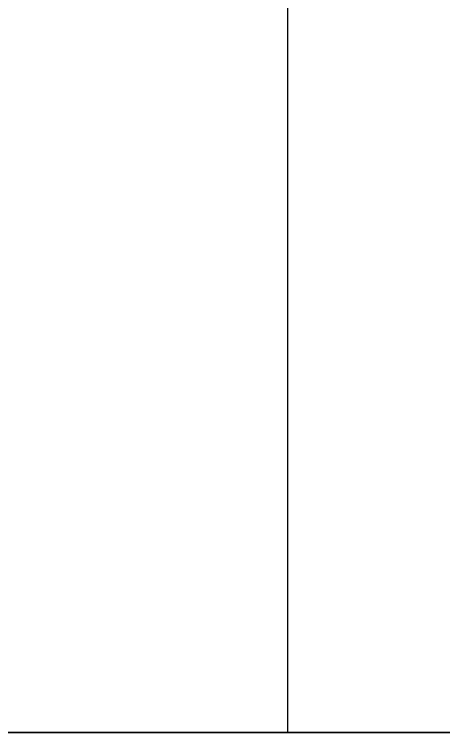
# Model space of a CAD drawing. Header units: millimetres. Extents: x 0 to 258, y -49 to 96.
# Drawn here: x 38.392 to 40.053, y 8 to 10.778 of the extents above; entities that cross this region are included whole.
import ezdxf

# ---------------------------------------------------------------- set-up
doc = ezdxf.new("R2010")
doc.units = ezdxf.units.MM
doc.layers.add('SIDE_HIDDEN', color=8, linetype='CONTINUOUS')
doc.layers.add('SIDE_VISIBLE', color=7, linetype='Continuous')

msp = doc.modelspace()

# ---------------------------------------------------------------- linework, layer by layer
at = {"layer": 'SIDE_HIDDEN'}
for points in [[(43.375, 8), (42.8598, 8), (42.3446, 8), (41.8293, 8), (41.3141, 8), (40.7989, 8), (40.2837, 8), (39.7685, 8), (39.2533, 8), (38.738, 8), (38.2228, 8), (37.7076, 8), (37.1924, 8), (36.6772, 8), (36.162, 8), (35.6467, 8), (35.1315, 8), (34.6163, 8), (34.1011, 8), (33.5859, 8), (33.0707, 8), (32.5554, 8), (32.0402, 8), (31.525, 8)], [(39.45, 8), (39.2761, 8), (39.1022, 8), (38.9283, 8), (38.7543, 8), (38.5804, 8), (38.4065, 8), (38.2326, 8), (38.0587, 8), (37.8848, 8), (37.7109, 8), (37.537, 8), (37.363, 8), (37.1891, 8), (37.0152, 8), (36.8413, 8), (36.6674, 8), (36.4935, 8), (36.3196, 8), (36.1457, 8), (35.9717, 8), (35.7978, 8), (35.6239, 8), (35.45, 8)], [(37.45, 8), (37.537, 8), (37.6239, 8), (37.7109, 8), (37.7978, 8), (37.8848, 8), (37.9717, 8), (38.0587, 8), (38.1457, 8), (38.2326, 8), (38.3196, 8), (38.4065, 8), (38.4935, 8), (38.5804, 8), (38.6674, 8), (38.7543, 8), (38.8413, 8), (38.9283, 8), (39.0152, 8), (39.1022, 8), (39.1891, 8), (39.2761, 8), (39.363, 8), (39.45, 8)]]:
    msp.add_lwpolyline(points, dxfattribs=at)
at = {"layer": 'SIDE_VISIBLE'}
for points in [[(39.45, 8), (39.45, 38.7)], [(37.45, 8), (37.7076, 8), (37.9652, 8), (38.2228, 8), (38.4804, 8), (38.738, 8), (38.9957, 8), (39.2533, 8), (39.5109, 8), (39.7685, 8), (40.0261, 8), (40.2837, 8), (40.5413, 8), (40.7989, 8), (41.0565, 8), (41.3141, 8), (41.5717, 8), (41.8293, 8), (42.087, 8), (42.3446, 8), (42.6022, 8), (42.8598, 8), (43.1174, 8), (43.375, 8)]]:
    msp.add_lwpolyline(points, dxfattribs=at)

doc.saveas('drawing.dxf')
